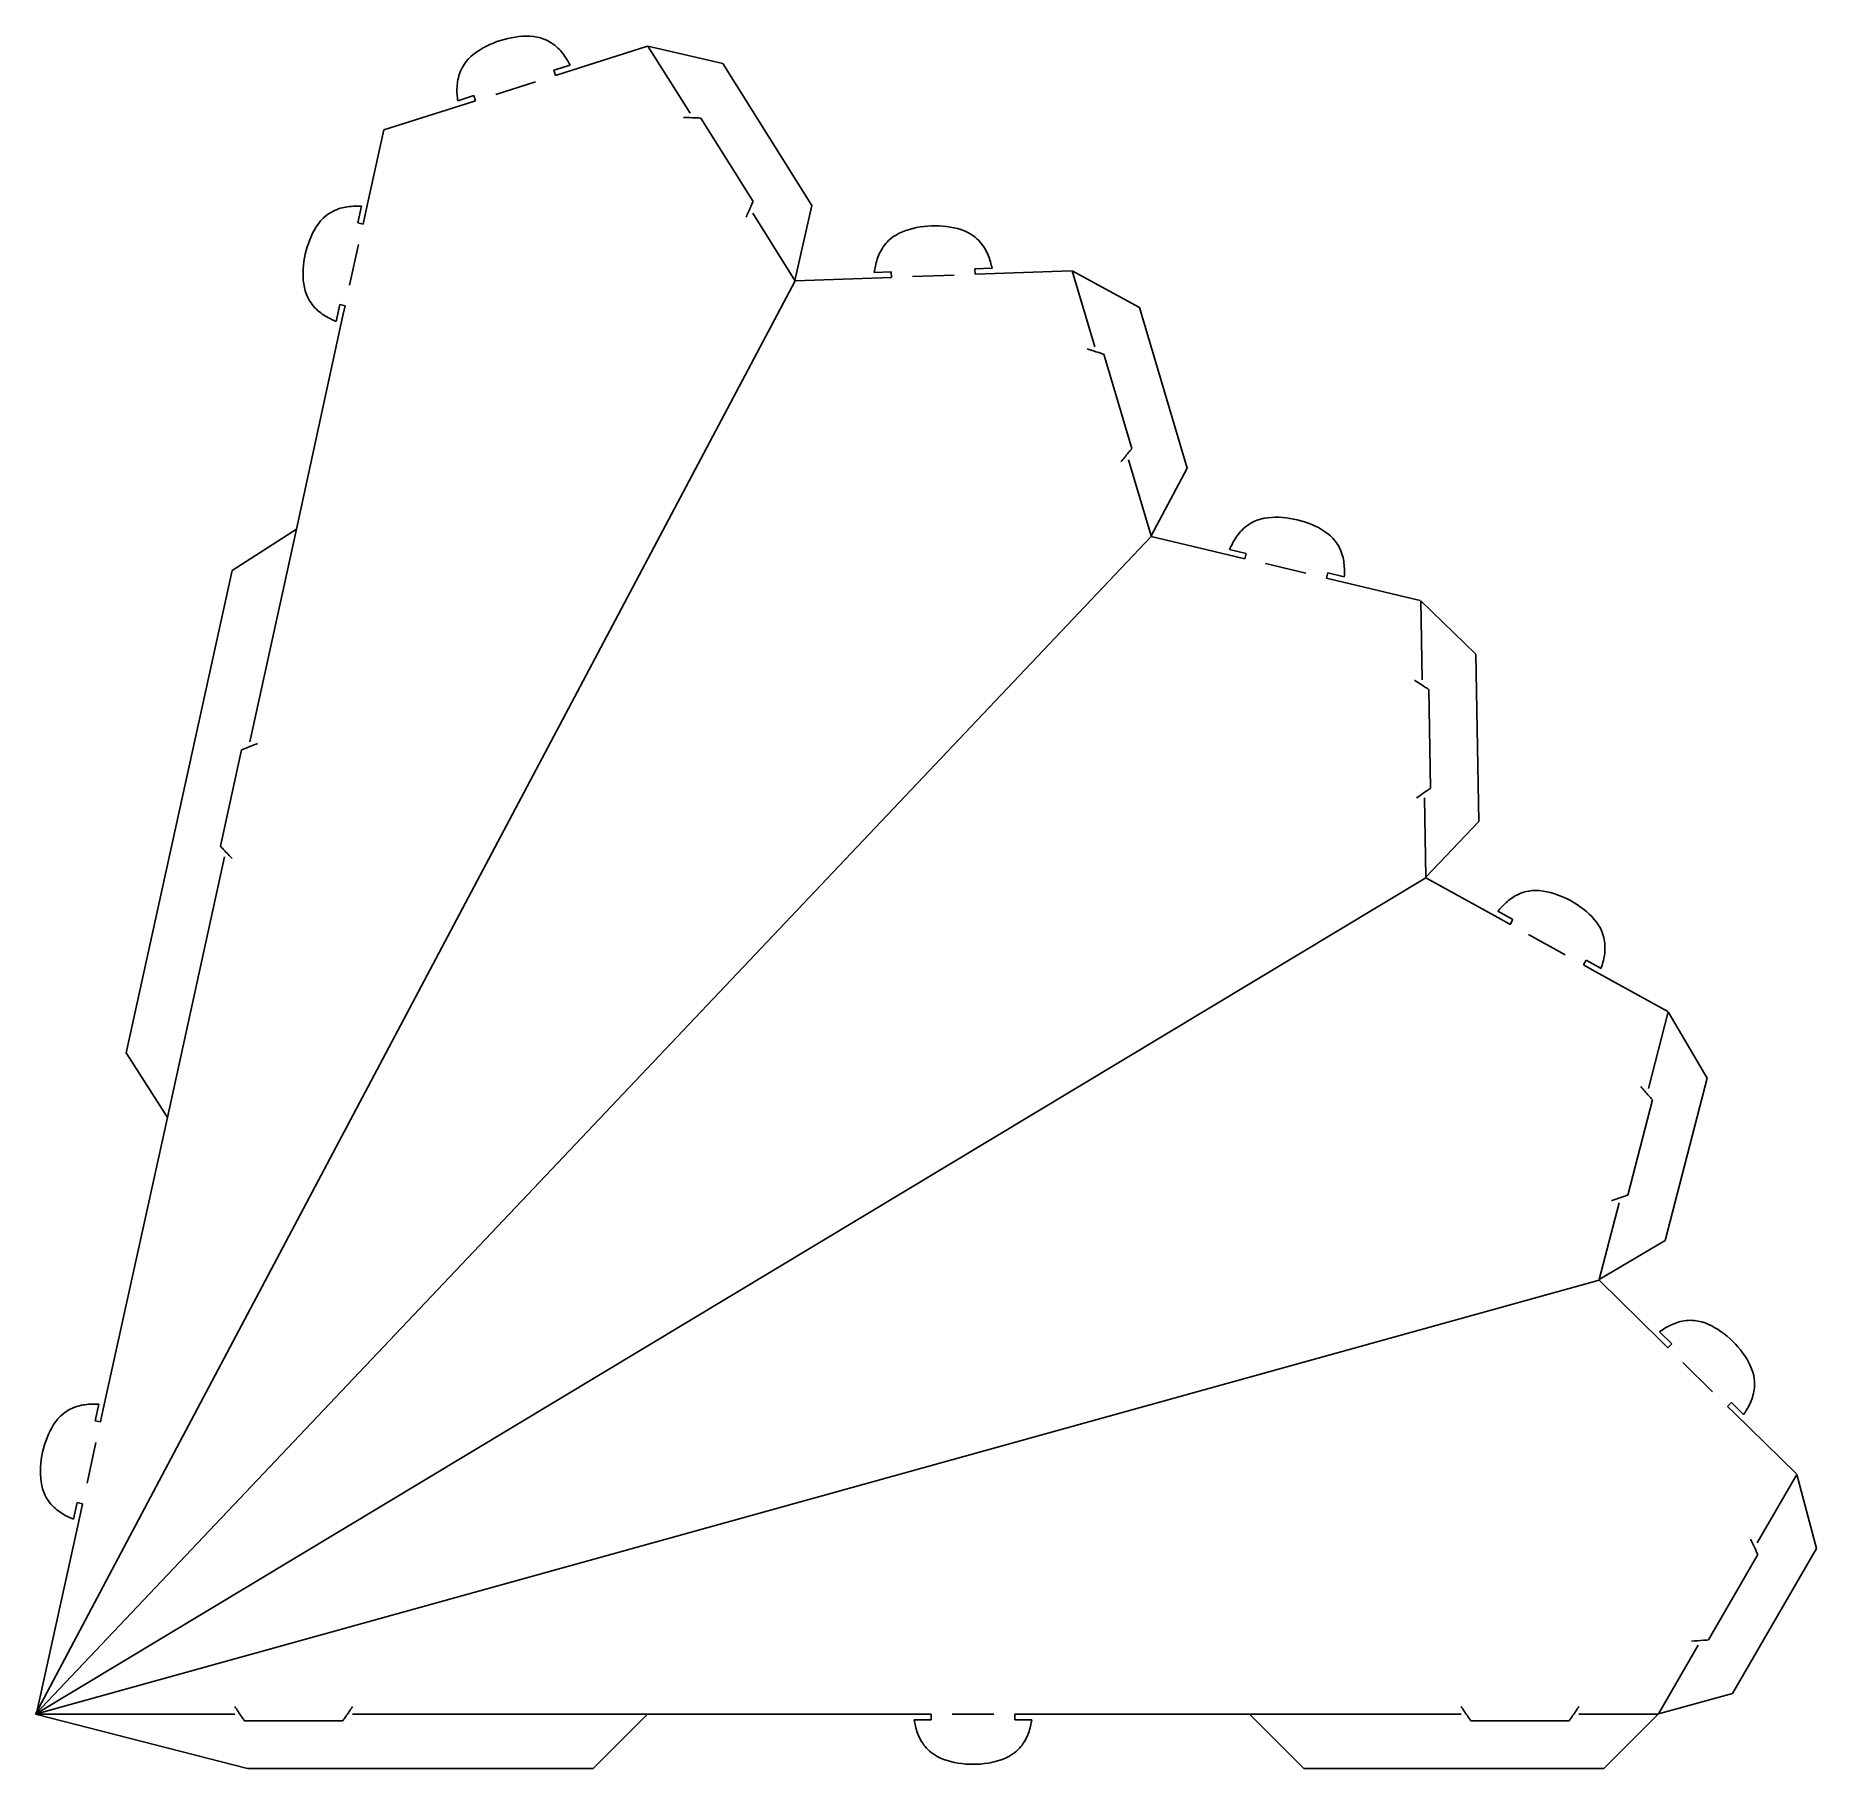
# Model space of a CAD drawing. Extents: x 1 to 164, y 136 to 295.
import ezdxf

# ---------------------------------------------------------------- set-up
doc = ezdxf.new("R2010")
doc.units = 0
doc.layers.get('0').update_dxf_attribs({"linetype": 'CONTINUOUS'})

msp = doc.modelspace()

# ---------------------------------------------------------------- linework, layer by layer
at = {"color": 5}
for p, q in [((49.398628, 291.430496), (56.942632, 293.824703)), ((56.997498, 293.842157), (63.84231, 292.24441)), ((48.381841, 291.637656), (49.87432, 292.111357)), ((63.84231, 292.24441), (71.984142, 279.259684)), ((48.534715, 291.155997), (48.381841, 291.637656)), ((49.398631, 291.430493), (48.534715, 291.155997)), ((32.822453, 286.169202), (40.366459, 288.563409)), ((39.585107, 288.845647), (41.077574, 289.319344)), ((41.230539, 288.837407), (40.36645, 288.563449)), ((41.077574, 289.319344), (41.230539, 288.837407)), ((66.61395, 279.619528), (61.825288, 287.25657)), ((32.82245, 286.169204), (31.124663, 278.438631)), ((30.772495, 279.191057), (30.436574, 277.661678)), ((71.984142, 279.259684), (70.440914, 272.402373)), ((30.436574, 277.661678), (30.930429, 277.553203)), ((30.930429, 277.553203), (31.124621, 278.438635)), ((70.471496, 272.3536), (78.381064, 272.641645)), ((77.703742, 273.122686), (79.26854, 273.179709)), ((79.286941, 272.674415), (78.381056, 272.641686)), ((79.26854, 273.179709), (79.286941, 272.674415)), ((86.926804, 273.458785), (88.491616, 273.515808)), ((86.945205, 272.953782), (86.926804, 273.458785)), ((87.85107, 272.987075), (86.945205, 272.953782)), ((87.851065, 272.987079), (95.760633, 273.275125)), ((95.818164, 273.27726), (101.985761, 269.906058)), ((29.091376, 269.183038), (24.843913, 249.61205)), ((28.792551, 270.176756), (28.456628, 268.647363)), ((29.286124, 270.068344), (28.792551, 270.176756)), ((29.091379, 269.183033), (29.286124, 270.068344)), ((101.985761, 269.906058), (106.35582, 255.216091)), ((101.27779, 256.999919), (98.707516, 265.639907)), ((106.35582, 255.216091), (103.033802, 249.021861)), ((24.843913, 249.612047), (18.946866, 245.838987)), ((103.050219, 248.966687), (110.748391, 247.127557)), ((110.224502, 247.772311), (111.747486, 247.408501)), ((111.630008, 246.916709), (110.748405, 247.127597)), ((111.747486, 247.408501), (111.630008, 246.916709)), ((18.946866, 245.838987), (9.247164, 201.678115)), ((119.083709, 245.136477), (119.201119, 245.627984)), ((119.965445, 244.926136), (119.083709, 245.136477)), ((119.201119, 245.627984), (120.72412, 245.264171)), ((119.965442, 244.926142), (127.663615, 243.087016)), ((127.719622, 243.073675), (132.76011, 238.174929)), ((132.76011, 238.174929), (133.039626, 222.851273)), ((128.624169, 225.928966), (128.459772, 234.941662)), ((17.86816, 220.610987), (19.801982, 229.415305)), ((133.039626, 222.851273), (128.181142, 217.771962)), ((128.182192, 217.714397), (135.107429, 213.882254)), ((134.775188, 214.643689), (136.145267, 213.885584)), ((135.900468, 213.443167), (135.107451, 213.882287)), ((136.145267, 213.885584), (135.900468, 213.443167)), ((142.605907, 209.733189), (142.850568, 210.175352)), ((143.399197, 209.294562), (142.605907, 209.733189)), ((142.850568, 210.175352), (144.220661, 209.417238)), ((143.399194, 209.294568), (150.324433, 205.462422)), ((150.374824, 205.434583), (153.920531, 199.365626)), ((9.247164, 201.678115), (13.020223, 195.781068)), ((153.920531, 199.365626), (150.089114, 184.52606)), ((146.658316, 188.673115), (148.911784, 197.401091)), ((13.020221, 195.781068), (7.091075, 168.785934)), ((150.089114, 184.52606), (144.048565, 180.932171)), ((144.034174, 180.87643), (149.681319, 175.3308)), ((149.564962, 176.153376), (150.682198, 175.056274)), ((150.32793, 174.695503), (149.681351, 175.330825)), ((150.682198, 175.056274), (150.32793, 174.695503)), ((6.738868, 169.538369), (6.402947, 168.008987)), ((155.795986, 169.326406), (156.15005, 169.686968)), ((156.15005, 169.686968), (157.267298, 168.589857)), ((6.402947, 168.008987), (6.896804, 167.900515)), ((6.896804, 167.900515), (7.090996, 168.785948)), ((156.442963, 168.691485), (155.795986, 169.326406)), ((156.442963, 168.691491), (162.090106, 163.145861)), ((162.131211, 163.105554), (163.923495, 156.309084)), ((4.758924, 160.524067), (4.423001, 158.994674)), ((5.252496, 160.415654), (4.758924, 160.524067)), ((5.057753, 159.530343), (5.252496, 160.415654)), ((5.05775, 159.530349), (1.00981, 141.099979)), ((154.064741, 147.949981), (158.571703, 155.75658)), ((163.923495, 156.309084), (156.260625, 143.036068)), ((156.260625, 143.036068), (149.478633, 141.189759)), ((20.364472, 136.189592), (0.962232, 141.139902)), ((20.064655, 140.548184), (29.078849, 140.548184)), ((56.946797, 141.139902), (51.996487, 136.189592)), ((82.005884, 141.139713), (56.946797, 141.139902)), ((82.912356, 140.634662), (81.346506, 140.634662)), ((82.005878, 141.139716), (82.912356, 141.139998)), ((82.912356, 141.139998), (82.912356, 140.634662)), ((90.575703, 140.634662), (90.575703, 141.140291)), ((90.575703, 141.140291), (91.482178, 141.140009)), ((92.14154, 140.634662), (90.575703, 140.634662)), ((112.060987, 141.139902), (91.482181, 141.140088)), ((117.011298, 136.189592), (112.060987, 141.139902)), ((132.291492, 140.548184), (141.305686, 140.548184)), ((149.449849, 141.139902), (144.459988, 136.189592)), ((51.996487, 136.189592), (20.364472, 136.189592)), ((144.459988, 136.189592), (117.011298, 136.189592))]:
    msp.add_line(p, q, dxfattribs=at)
at = {"color": 1}
for p, q in [((60.848768, 287.699728), (56.997496, 293.842156)), ((46.70193, 290.57418), (43.063315, 289.419117)), ((70.440914, 272.402373), (66.583481, 278.553917)), ((29.698747, 271.946469), (30.517911, 275.675094)), ((70.471496, 272.353598), (0.962232, 141.139902)), ((85.023565, 272.883654), (81.208555, 272.744442)), ((97.885205, 266.328227), (95.818164, 273.27726)), ((103.033802, 249.021861), (100.963264, 255.981328)), ((20.571945, 230.16172), (24.843914, 249.612047)), ((103.050221, 248.966684), (0.962232, 141.139902)), ((117.213391, 245.583153), (113.500267, 246.469946)), ((127.851654, 235.824933), (127.719619, 243.073675)), ((128.181142, 217.771962), (128.048532, 225.031694)), ((13.020223, 195.781068), (18.256076, 219.618025)), ((128.182192, 217.714397), (0.962232, 141.139902)), ((140.923337, 210.664085), (137.582955, 212.5122)), ((148.562218, 198.414884), (150.374824, 205.434583)), ((144.048565, 180.932171), (145.863553, 187.962615)), ((144.034171, 180.87643), (0.962232, 141.139902)), ((154.4239, 170.673619), (151.69992, 173.348245)), ((5.66512, 162.293781), (6.484285, 166.022405)), ((158.506185, 156.826948), (162.131211, 163.105554)), ((149.478633, 141.189759), (153.108832, 147.478077)), ((0.962232, 141.139902), (19.17803, 141.140091)), ((29.973064, 141.140091), (56.946797, 141.139902)), ((84.835272, 141.140099), (88.652821, 141.140289)), ((112.060987, 141.139902), (131.404868, 141.140091)), ((142.199902, 141.140091), (149.449849, 141.139905))]:
    msp.add_line(p, q, dxfattribs=at)
at = {"color": 5}
for points, knots in [([(49.87432, 292.111357), (49.778223, 292.284478), (49.46662, 292.845843), (48.764495, 293.766485), (47.190472, 294.805612), (44.758798, 294.799835), (42.21702, 293.993242), (40.227239, 292.595239), (39.539973, 290.838611), (39.495826, 289.681259), (39.564065, 289.042591), (39.585107, 288.845647)], [0, 0, 0, 0, 0.594052, 1.926273, 3.43888, 6.074691, 8.833682, 11.469464, 12.98264, 14.315438, 14.909669, 14.909669, 14.909669, 14.909669]), ([(61.825288, 287.25657), (61.805729, 287.257336), (61.649257, 287.263467), (61.121166, 287.28416), (60.612633, 287.304086), (60.241013, 287.318648)], [0, 0, 0, 0, 0.058722, 0.469775, 1.58549, 1.58549, 1.58549, 1.58549]), ([(28.456628, 268.647363), (28.27548, 268.727307), (27.688089, 268.986534), (26.707375, 269.601969), (25.529327, 271.074905), (25.313803, 273.497016), (25.885754, 276.101646), (27.096891, 278.210387), (28.783692, 279.05465), (29.932226, 279.203929), (30.574453, 279.194091), (30.772495, 279.191057)], [0, 0, 0, 0, 0.594052, 1.926273, 3.438881, 6.074691, 8.833682, 11.469465, 12.98264, 14.315438, 14.90967, 14.90967, 14.90967, 14.90967]), ([(65.975724, 278.172836), (66.125431, 278.512184), (66.330294, 278.976554), (66.543036, 279.458785), (66.60607, 279.601668), (66.61395, 279.619528)], [0, 0, 0, 0, 1.112709, 1.522654, 1.581218, 1.581218, 1.581218, 1.581218]), ([(88.491616, 273.515808), (88.445353, 273.708332), (88.29534, 274.332609), (87.865195, 275.407568), (86.626659, 276.830018), (84.282127, 277.475188), (81.617202, 277.378214), (79.325874, 276.563682), (78.193587, 275.05504), (77.841334, 273.951713), (77.736171, 273.318078), (77.703742, 273.122686)], [0, 0, 0, 0, 0.594052, 1.926273, 3.43888, 6.074692, 8.833683, 11.469466, 12.982642, 14.315439, 14.90967, 14.90967, 14.90967, 14.90967]), ([(98.707516, 265.639907), (98.688875, 265.64588), (98.539752, 265.69366), (98.036459, 265.85492), (97.551807, 266.010207), (97.197638, 266.123687)], [0, 0, 0, 0, 0.058722, 0.469774, 1.585488, 1.585488, 1.585488, 1.585488]), ([(100.275695, 255.776785), (100.510754, 256.063693), (100.832414, 256.456304), (101.166446, 256.864015), (101.265418, 256.984819), (101.27779, 256.999919)], [0, 0, 0, 0, 1.112709, 1.522655, 1.581218, 1.581218, 1.581218, 1.581218]), ([(120.72412, 245.264171), (120.731065, 245.462053), (120.753586, 246.103707), (120.626796, 247.25457), (119.814092, 248.956583), (117.727723, 250.205639), (115.134044, 250.825357), (112.708311, 250.653711), (111.213595, 249.503102), (110.57893, 248.534281), (110.308037, 247.951898), (110.224502, 247.772311)], [0, 0, 0, 0, 0.594052, 1.926274, 3.438882, 6.074692, 8.833683, 11.469464, 12.982641, 14.315439, 14.90967, 14.90967, 14.90967, 14.90967]), ([(128.459772, 234.941662), (128.44341, 234.952405), (128.312511, 235.038349), (127.870729, 235.328411), (127.445309, 235.607731), (127.134425, 235.811849)], [0, 0, 0, 0, 0.058722, 0.469774, 1.585487, 1.585487, 1.585487, 1.585487]), ([(19.801982, 229.415305), (19.820138, 229.42262), (19.965383, 229.48114), (20.455586, 229.678648), (20.927633, 229.868841), (21.272591, 230.007827)], [0, 0, 0, 0, 0.058722, 0.469774, 1.585488, 1.585488, 1.585488, 1.585488]), ([(127.331303, 225.01861), (127.634568, 225.23215), (128.049562, 225.524363), (128.480517, 225.827815), (128.608208, 225.917727), (128.624169, 225.928966)], [0, 0, 0, 0, 1.112709, 1.522654, 1.581218, 1.581218, 1.581218, 1.581218]), ([(18.956724, 219.464129), (18.701382, 219.733145), (18.351966, 220.101273), (17.989112, 220.483559), (17.881599, 220.596829), (17.86816, 220.610987)], [0, 0, 0, 0, 1.11271, 1.522655, 1.581219, 1.581219, 1.581219, 1.581219]), ([(144.220661, 209.417238), (144.280308, 209.606045), (144.47372, 210.218269), (144.659536, 211.361088), (144.331945, 213.218511), (142.655929, 214.98034), (140.322689, 216.271547), (137.939494, 216.755308), (136.191381, 216.046663), (135.3206, 215.28302), (134.903735, 214.794372), (134.775188, 214.643689)], [0, 0, 0, 0, 0.594053, 1.926274, 3.438882, 6.074692, 8.833683, 11.469466, 12.982641, 14.315438, 14.909669, 14.909669, 14.909669, 14.909669]), ([(148.911784, 197.401091), (148.898894, 197.415821), (148.795769, 197.533661), (148.447724, 197.931369), (148.11257, 198.314348), (147.867649, 198.594217)], [0, 0, 0, 0, 0.058722, 0.469774, 1.585486, 1.585486, 1.585486, 1.585486]), ([(145.168984, 188.141944), (145.518334, 188.26654), (145.996391, 188.437039), (146.492835, 188.614096), (146.639929, 188.666557), (146.658316, 188.673115)], [0, 0, 0, 0, 1.112709, 1.522655, 1.581218, 1.581218, 1.581218, 1.581218]), ([(157.267298, 168.589857), (157.375295, 168.755815), (157.725488, 169.293952), (158.210354, 170.345364), (158.391773, 172.222709), (157.248365, 174.368797), (155.34576, 176.237304), (153.178945, 177.341186), (151.30495, 177.126195), (150.261571, 176.623432), (149.729145, 176.264163), (149.564962, 176.153376)], [0, 0, 0, 0, 0.594052, 1.926274, 3.438882, 6.074692, 8.833683, 11.469467, 12.982642, 14.315439, 14.90967, 14.90967, 14.90967, 14.90967]), ([(4.423001, 158.994674), (4.241853, 159.074618), (3.654463, 159.333845), (2.673748, 159.949281), (1.495701, 161.422217), (1.280176, 163.844327), (1.852127, 166.448957), (3.063265, 168.557697), (4.750066, 169.401961), (5.898599, 169.55124), (6.540826, 169.541403), (6.738868, 169.538369)], [0, 0, 0, 0, 0.594052, 1.926273, 3.438881, 6.074691, 8.833682, 11.469464, 12.98264, 14.315437, 14.909669, 14.909669, 14.909669, 14.909669]), ([(158.571703, 155.75658), (158.563225, 155.774223), (158.495396, 155.915361), (158.266474, 156.391704), (158.046031, 156.850405), (157.884938, 157.18561)], [0, 0, 0, 0, 0.058722, 0.469774, 1.585488, 1.585488, 1.585488, 1.585488]), ([(152.487585, 147.836742), (152.857535, 147.863304), (153.363783, 147.899652), (153.889502, 147.937398), (154.04527, 147.948583), (154.064741, 147.949981)], [0, 0, 0, 0, 1.112708, 1.522653, 1.581217, 1.581217, 1.581217, 1.581217]), ([(19.17803, 141.857438), (19.386004, 141.550329), (19.6706, 141.130074), (19.966141, 140.693656), (20.053709, 140.564347), (20.064655, 140.548184)], [0, 0, 0, 0, 1.112709, 1.522654, 1.581218, 1.581218, 1.581218, 1.581218]), ([(29.078849, 140.548184), (29.089888, 140.564347), (29.178206, 140.693656), (29.476278, 141.130074), (29.76331, 141.550329), (29.973064, 141.857438)], [0, 0, 0, 0, 0.058722, 0.469774, 1.585487, 1.585487, 1.585487, 1.585487]), ([(131.404868, 141.857438), (131.612841, 141.550329), (131.897437, 141.130074), (132.192978, 140.693656), (132.280546, 140.564347), (132.291492, 140.548184)], [0, 0, 0, 0, 1.112709, 1.522654, 1.581217, 1.581217, 1.581217, 1.581217]), ([(141.305686, 140.548184), (141.316726, 140.564347), (141.405044, 140.693656), (141.703115, 141.130074), (141.990148, 141.550329), (142.199902, 141.857438)], [0, 0, 0, 0, 0.058722, 0.469774, 1.585487, 1.585487, 1.585487, 1.585487]), ([(81.346506, 140.634662), (81.385727, 140.440581), (81.512905, 139.811255), (81.903618, 138.721344), (83.089532, 137.254736), (85.409013, 136.524611), (88.075702, 136.524472), (90.395171, 137.255022), (91.581649, 138.721429), (91.973848, 139.811196), (92.102017, 140.440581), (92.14154, 140.634662)], [0, 0, 0, 0, 0.594052, 1.926273, 3.43888, 6.074691, 8.833683, 11.469466, 12.982641, 14.315438, 14.90967, 14.90967, 14.90967, 14.90967])]:
    msp.add_open_spline(points, degree=3, knots=knots, dxfattribs=at)

doc.saveas('drawing.dxf')
